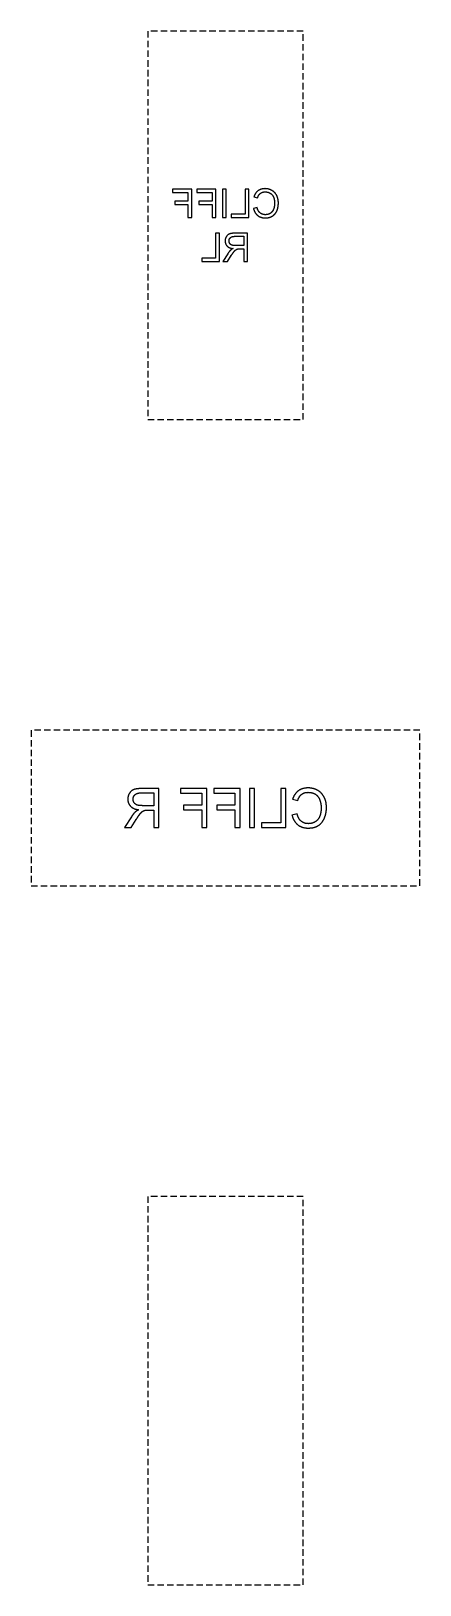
# Model space of a CAD drawing. Header units: millimetres. Extents: x -123 to 145, y -60 to 60.
# Drawn here: x -123 to -93, y -60 to 60 of the extents above.
import ezdxf

# ---------------------------------------------------------------- set-up
doc = ezdxf.new("R2010")
doc.units = ezdxf.units.MM
doc.linetypes.add('DASHED', pattern=[0.75, 0.5, -0.25])
doc.layers.get('0').update_dxf_attribs({"linetype": 'CONTINUOUS'})

msp = doc.modelspace()

# ---------------------------------------------------------------- linework, layer by layer
at = {"linetype": 'DASHED'}
for p, q in [((-102, 60), (-114, 60)), ((-114, 60), (-114, 30)), ((-102, 30), (-102, 60)), ((-114, 30), (-102, 30)), ((-93, 6), (-123, 6)), ((-123, 6), (-123, -6)), ((-93, -6), (-93, 6)), ((-123, -6), (-93, -6)), ((-102, -30), (-114, -30)), ((-114, -30), (-114, -60)), ((-102, -60), (-102, -30)), ((-114, -60), (-102, -60))]:
    msp.add_line(p, q, dxfattribs=at)
for p, q in [((-110.61, 47.79), (-112.08, 47.79)), ((-112.08, 47.79), (-112.08, 47.53)), ((-112.08, 47.53), (-110.9, 47.53)), ((-110.9, 46.86), (-111.92, 46.86)), ((-111.92, 46.86), (-111.92, 46.6)), ((-110.9, 47.53), (-110.9, 46.86)), ((-110.61, 45.61), (-110.61, 47.79)), ((-108.75, 47.79), (-110.22, 47.79)), ((-110.22, 47.79), (-110.22, 47.53)), ((-110.22, 47.53), (-109.04, 47.53)), ((-109.04, 46.86), (-110.06, 46.86)), ((-110.06, 46.86), (-110.06, 46.6)), ((-109.04, 47.53), (-109.04, 46.86)), ((-108.75, 45.61), (-108.75, 47.79)), ((-107.94, 47.79), (-108.23, 47.79)), ((-108.23, 47.79), (-108.23, 45.61)), ((-107.94, 45.61), (-107.94, 47.79)), ((-106.19, 47.79), (-106.48, 47.79)), ((-106.48, 47.79), (-106.48, 45.87)), ((-106.19, 45.61), (-106.19, 47.79)), ((-105.81, 47.19), (-105.52, 47.13)), ((-111.92, 46.6), (-110.9, 46.6)), ((-110.9, 46.6), (-110.9, 45.61)), ((-110.9, 45.61), (-110.61, 45.61)), ((-110.06, 46.6), (-109.04, 46.6)), ((-109.04, 46.6), (-109.04, 45.61)), ((-109.04, 45.61), (-108.75, 45.61)), ((-108.23, 45.61), (-107.94, 45.61)), ((-106.48, 45.87), (-107.55, 45.87)), ((-107.55, 45.87), (-107.55, 45.61)), ((-107.55, 45.61), (-106.19, 45.61)), ((-105.56, 46.37), (-105.84, 46.3)), ((-108.47, 44.39), (-108.76, 44.39)), ((-108.76, 44.39), (-108.76, 42.47)), ((-108.47, 42.21), (-108.47, 44.39)), ((-107.27, 44.15), (-106.58, 44.15)), ((-106.29, 44.39), (-107.25, 44.39)), ((-106.58, 43.43), (-107.2, 43.43)), ((-106.58, 44.15), (-106.58, 43.43)), ((-106.29, 42.21), (-106.29, 44.39)), ((-108.76, 42.47), (-109.83, 42.47)), ((-109.83, 42.47), (-109.83, 42.21)), ((-109.83, 42.21), (-108.47, 42.21)), ((-107.83, 42.8), (-108.21, 42.21)), ((-108.21, 42.21), (-107.85, 42.21)), ((-107.85, 42.21), (-107.56, 42.66)), ((-106.91, 43.18), (-106.58, 43.18)), ((-106.58, 43.18), (-106.58, 42.21)), ((-106.58, 42.21), (-106.29, 42.21)), ((-113.14, 1.5), (-114.47, 1.5)), ((-113.14, -1.5), (-113.14, 1.5)), ((-109.43, 1.5), (-111.46, 1.5)), ((-111.46, 1.5), (-111.46, 1.15)), ((-109.43, -1.5), (-109.43, 1.5)), ((-106.87, 1.5), (-108.9, 1.5)), ((-108.9, 1.5), (-108.9, 1.15)), ((-106.87, -1.5), (-106.87, 1.5)), ((-105.75, 1.5), (-106.15, 1.5)), ((-106.15, 1.5), (-106.15, -1.5)), ((-105.75, -1.5), (-105.75, 1.5)), ((-103.34, 1.5), (-103.74, 1.5)), ((-103.74, 1.5), (-103.74, -1.15)), ((-103.34, -1.5), (-103.34, 1.5)), ((-114.49, 1.17), (-113.54, 1.17)), ((-113.54, 0.18), (-114.39, 0.18)), ((-113.54, 1.17), (-113.54, 0.18)), ((-111.46, 1.15), (-109.83, 1.15)), ((-109.83, 0.22), (-111.24, 0.22)), ((-111.24, 0.22), (-111.24, -0.14)), ((-109.83, 1.15), (-109.83, 0.22)), ((-108.9, 1.15), (-107.27, 1.15)), ((-107.27, 0.22), (-108.68, 0.22)), ((-108.68, 0.22), (-108.68, -0.14)), ((-107.27, 1.15), (-107.27, 0.22)), ((-102.82, 0.68), (-102.42, 0.59)), ((-115.26, -0.68), (-115.79, -1.5)), ((-115.29, -1.5), (-114.89, -0.88)), ((-114, -0.17), (-113.54, -0.17)), ((-113.54, -0.17), (-113.54, -1.5)), ((-111.24, -0.14), (-109.83, -0.14)), ((-109.83, -0.14), (-109.83, -1.5)), ((-108.68, -0.14), (-107.27, -0.14)), ((-107.27, -0.14), (-107.27, -1.5)), ((-103.74, -1.15), (-105.21, -1.15)), ((-105.21, -1.15), (-105.21, -1.5)), ((-102.47, -0.45), (-102.87, -0.55)), ((-115.79, -1.5), (-115.29, -1.5)), ((-113.54, -1.5), (-113.14, -1.5)), ((-109.83, -1.5), (-109.43, -1.5)), ((-107.27, -1.5), (-106.87, -1.5)), ((-106.15, -1.5), (-105.75, -1.5)), ((-105.21, -1.5), (-103.34, -1.5))]:
    msp.add_line(p, q)
for points in [[(-105.5, 47.66), (-105.72, 47.49), (-105.81, 47.19)], [(-105.52, 47.13), (-105.45, 47.36), (-105.3, 47.47)], [(-104.95, 47.83), (-105.27, 47.83), (-105.5, 47.66)], [(-105.3, 47.47), (-105.16, 47.58), (-104.94, 47.58)], [(-104.42, 47.69), (-104.66, 47.83), (-104.95, 47.83)], [(-104.94, 47.58), (-104.69, 47.58), (-104.52, 47.46)], [(-104.52, 47.46), (-104.35, 47.34), (-104.28, 47.14)], [(-104.05, 47.31), (-104.18, 47.56), (-104.42, 47.69)], [(-104.28, 47.14), (-104.21, 46.93), (-104.21, 46.72)], [(-103.92, 46.72), (-103.92, 47.06), (-104.05, 47.31)], [(-105.84, 46.3), (-105.75, 45.95), (-105.52, 45.76)], [(-105.33, 45.96), (-105.5, 46.1), (-105.56, 46.37)], [(-105.52, 45.76), (-105.28, 45.57), (-104.94, 45.57)], [(-104.92, 45.82), (-105.16, 45.82), (-105.33, 45.96)], [(-104.94, 45.57), (-104.59, 45.57), (-104.37, 45.72)], [(-104.55, 45.92), (-104.72, 45.82), (-104.92, 45.82)], [(-104.3, 46.23), (-104.38, 46.03), (-104.55, 45.92)], [(-104.37, 45.72), (-104.15, 45.86), (-104.03, 46.13)], [(-104.21, 46.72), (-104.21, 46.44), (-104.3, 46.23)], [(-104.03, 46.13), (-103.92, 46.4), (-103.92, 46.72)], [(-107.94, 44.12), (-108.03, 43.97), (-108.03, 43.79)], [(-108.03, 43.79), (-108.03, 43.56), (-107.88, 43.4)], [(-107.7, 44.33), (-107.85, 44.27), (-107.94, 44.12)], [(-107.88, 43.4), (-107.73, 43.24), (-107.42, 43.2)], [(-107.73, 43.79), (-107.73, 43.95), (-107.62, 44.05)], [(-107.67, 43.6), (-107.73, 43.69), (-107.73, 43.79)], [(-107.25, 44.39), (-107.55, 44.39), (-107.7, 44.33)], [(-107.51, 43.47), (-107.62, 43.51), (-107.67, 43.6)], [(-107.62, 44.05), (-107.51, 44.15), (-107.27, 44.15)], [(-107.42, 43.2), (-107.53, 43.15), (-107.59, 43.09)], [(-107.2, 43.43), (-107.39, 43.43), (-107.51, 43.47)], [(-107.59, 43.09), (-107.72, 42.98), (-107.83, 42.8)], [(-107.56, 42.66), (-107.43, 42.86), (-107.35, 42.96)], [(-107.35, 42.96), (-107.27, 43.07), (-107.2, 43.11)], [(-107.2, 43.11), (-107.14, 43.15), (-107.07, 43.17)], [(-107.07, 43.17), (-107.02, 43.18), (-106.91, 43.18)], [(-115.08, 1.42), (-115.29, 1.34), (-115.42, 1.13)], [(-114.47, 1.5), (-114.87, 1.5), (-115.08, 1.42)], [(-102.39, 1.32), (-102.69, 1.09), (-102.82, 0.68)], [(-101.63, 1.55), (-102.08, 1.55), (-102.39, 1.32)], [(-102.12, 1.06), (-101.92, 1.21), (-101.62, 1.21)], [(-100.9, 1.37), (-101.23, 1.55), (-101.63, 1.55)], [(-101.62, 1.21), (-101.28, 1.21), (-101.04, 1.05)], [(-100.39, 0.84), (-100.57, 1.19), (-100.9, 1.37)], [(-115.42, 1.13), (-115.54, 0.93), (-115.54, 0.68)], [(-115.54, 0.68), (-115.54, 0.36), (-115.33, 0.14)], [(-115.33, 0.14), (-115.13, -0.08), (-114.69, -0.14)], [(-115.13, 0.68), (-115.13, 0.89), (-114.98, 1.03)], [(-115.05, 0.41), (-115.13, 0.54), (-115.13, 0.68)], [(-114.82, 0.23), (-114.97, 0.29), (-115.05, 0.41)], [(-114.98, 1.03), (-114.82, 1.17), (-114.49, 1.17)], [(-114.39, 0.18), (-114.66, 0.18), (-114.82, 0.23)], [(-102.42, 0.59), (-102.32, 0.91), (-102.12, 1.06)], [(-101.04, 1.05), (-100.81, 0.88), (-100.72, 0.6)], [(-100.62, 0.02), (-100.62, -0.36), (-100.73, -0.64)], [(-100.72, 0.6), (-100.62, 0.32), (-100.62, 0.02)], [(-100.21, 0.02), (-100.21, 0.49), (-100.39, 0.84)], [(-100.37, -0.78), (-100.21, -0.41), (-100.21, 0.02)], [(-114.93, -0.28), (-115.11, -0.44), (-115.26, -0.68)], [(-114.69, -0.14), (-114.85, -0.21), (-114.93, -0.28)], [(-114.89, -0.88), (-114.72, -0.61), (-114.6, -0.46)], [(-114.6, -0.46), (-114.49, -0.32), (-114.4, -0.26)], [(-114.4, -0.26), (-114.31, -0.2), (-114.22, -0.18)], [(-114.22, -0.18), (-114.15, -0.17), (-114, -0.17)], [(-102.87, -0.55), (-102.74, -1.04), (-102.42, -1.3)], [(-102.16, -1.02), (-102.39, -0.83), (-102.47, -0.45)], [(-101.59, -1.21), (-101.93, -1.21), (-102.16, -1.02)], [(-101.08, -1.07), (-101.32, -1.21), (-101.59, -1.21)], [(-100.73, -0.64), (-100.85, -0.93), (-101.08, -1.07)], [(-100.83, -1.35), (-100.53, -1.16), (-100.37, -0.78)], [(-102.42, -1.3), (-102.09, -1.55), (-101.62, -1.55)], [(-101.62, -1.55), (-101.14, -1.55), (-100.83, -1.35)]]:
    msp.add_open_spline(points, degree=2)

doc.saveas('drawing.dxf')
